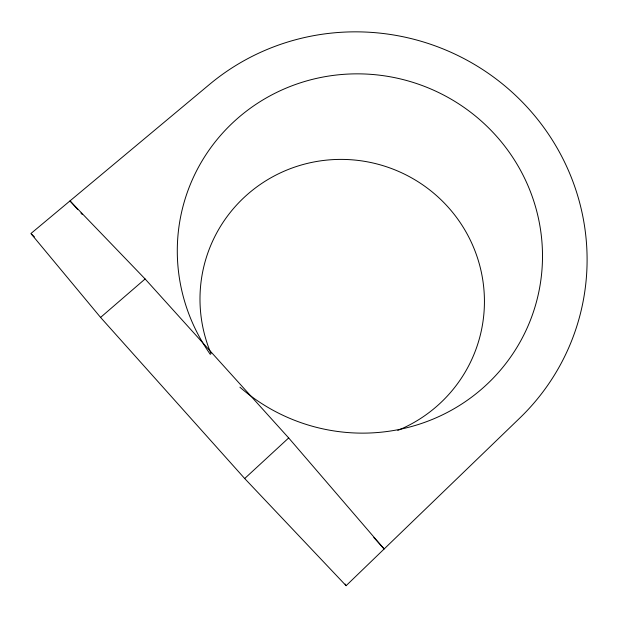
<?xml version="1.0" encoding="UTF-8"?>
<svg xmlns="http://www.w3.org/2000/svg" width="618" height="618" viewBox="0 0 618 618"><rect width="100%" height="100%" fill="white"/><g stroke="black" fill="none" stroke-linecap="round" stroke-linejoin="round"><path stroke-width="0.93" d="M346.111 585.694L519.846 417.992A228.938 224.064 20.7 0 0 526.227 106.141A228.938 224.064 20.7 0 0 209.61 84.334L30.9 233.542L100.579 317.42L244.689 478.525L346.111 585.694L345.168 584.049M244.689 478.525L288.683 437.938L145.114 278.965L69.988 200.912L77.721 209.487M100.579 317.42L145.114 278.965M31.595 234.207L34.384 236.849M80.95 213.055L82.24 214.485M373.828 537.536L384.149 548.977L288.683 437.938M211.078 353.72A142.449 140.649 20.8 0 1 286.976 169.996A142.449 140.649 20.8 0 1 473.203 246.497A142.449 140.649 20.8 0 1 397.776 430.414M210.352 354.446A183.098 179.143 20.7 0 1 329.27 75.975A183.098 179.143 20.7 0 1 535.682 304.62A183.098 179.143 20.7 0 1 239.923 387.208"/></g></svg>
